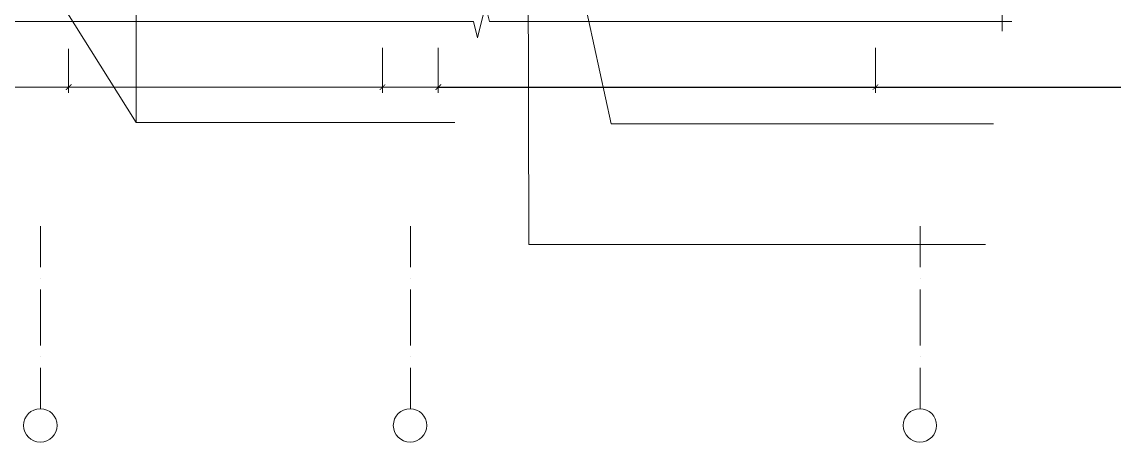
# Model space of a CAD drawing. Header units: millimetres. Extents: x -356862 to 418287, y 0 to 839748.
# Drawn here: x 387918 to 397891, y 767432 to 771271 of the extents above; entities that cross this region are included whole.
import ezdxf

# ---------------------------------------------------------------- set-up
doc = ezdxf.new("R2010")
doc.units = ezdxf.units.MM
doc.layers.add('0) строит. леса', color=20, linetype='Continuous', lineweight=30)
doc.layers.add('PDF _Геометрия', color=7, linetype='Continuous', true_color=0xbababa)
doc.layers.add('PDF _Сплошная заливка', color=7, linetype='Continuous', true_color=0xf50000)

msp = doc.modelspace()

# ---------------------------------------------------------------- linework, layer by layer
at = {"layer": '0) строит. леса'}
msp.add_lwpolyline([(391720.4309, 770674.6202), (408997.4226, 770674.6202)], dxfattribs=at)
at = {"layer": 'PDF _Геометрия', "color": 7, "lineweight": 5}
for points in [[(396868.6783, 777847.0944), (396868.6783, 777758.3315), (396868.6783, 774591.012), (396721.4618, 774552.0429), (397015.8948, 774478.4346), (396868.6783, 774441.6305), (396868.6783, 771274.3109), (396868.6783, 771185.548)], [(396957.4412, 771274.3109), (396868.6783, 771274.3109), (392188.0598, 771274.3109), (392151.2556, 771421.5274), (392077.6474, 771124.9295), (392040.8433, 771274.3109), (387360.2247, 771274.3109), (387271.4618, 771274.3109)]]:
    msp.add_lwpolyline(points, dxfattribs=at)
at = {"layer": 'PDF _Геометрия', "color": 251, "lineweight": 20, "true_color": 0x545454}
for points in [[(392569.0907, 773692.5584), (392575.5855, 773666.579), (393298.6783, 770339.0532), (393393.9361, 770339.0532), (396788.5752, 770339.0532)], [(388962.2866, 773270.3934), (388962.2866, 773244.414), (388962.2866, 770352.0429)], [(387165.3794, 773207.6099), (387180.534, 773185.9604), (388962.2866, 770352.0429), (389055.3794, 770352.0429), (391869.8123, 770352.0429)], [(392536.6165, 773110.1872), (392538.7814, 773084.2078), (392547.4412, 769237.0944), (392642.6989, 769237.0944), (396717.1319, 769237.0944)]]:
    msp.add_lwpolyline(points, dxfattribs=at)
at = {"layer": 'PDF _Геометрия', "color": 7, "lineweight": 18}
for points in [[(388345.2763, 771023.1769), (388345.2763, 770622.6614), (388345.2763, 770921.4243)], [(391209.5031, 770958.2285), (391209.5031, 770622.6614), (391209.5031, 771034.0017)], [(395710.4309, 771034.0017), (395710.4309, 770622.6614)], [(387782.3897, 770674.6202), (388397.235, 770674.6202)], [(388295.4824, 770674.6202), (391261.4618, 770674.6202)], [(391157.5443, 770674.6202), (391772.3897, 770674.6202)], [(391670.6371, 770674.6202), (395762.3897, 770674.6202)]]:
    msp.add_lwpolyline(points, dxfattribs=at)
msp.add_lwpolyline([(391720.4309, 770622.6614), (391720.4309, 771034.0017)], close=True, dxfattribs=at)
at = {"layer": 'PDF _Геометрия', "color": 7, "lineweight": 9}
for points in [[(388089.8123, 769031.4243), (388089.8123, 769405.9604)], [(391464.967, 769031.4243), (391464.967, 769405.9604)], [(396119.6062, 769031.4243), (396119.6062, 769405.9604)], [(388089.8123, 768929.6718), (388089.8123, 768929.6718)], [(391464.967, 768929.6718), (391464.967, 768929.6718)], [(396119.6062, 768929.6718), (396119.6062, 768929.6718)], [(388089.8123, 768314.8264), (388089.8123, 768827.9192)], [(391464.967, 768314.8264), (391464.967, 768827.9192)], [(396119.6062, 768314.8264), (396119.6062, 768827.9192)], [(388089.8123, 768213.0738), (388089.8123, 768213.0738)], [(391464.967, 768213.0738), (391464.967, 768213.0738)], [(396119.6062, 768213.0738), (396119.6062, 768213.0738)], [(388089.8123, 767736.7852), (388089.8123, 768111.3212)], [(391464.967, 767736.7852), (391464.967, 768111.3212)], [(396119.6062, 767736.7852), (396119.6062, 768111.3212)]]:
    msp.add_lwpolyline(points, dxfattribs=at)
at = {"layer": 'PDF _Геометрия', "color": 7, "lineweight": 20}
for centre in [(388087.0528, 767584.8611), (391462.3462, 767584.8611), (396117.1747, 767584.8611)]:
    msp.add_circle(centre, 152.6288, dxfattribs=at)
at = {"layer": 'PDF _Сплошная заливка', "color": 7, "transparency": 33554559}
for points in [[(388317.1319, 770650.8058), (388323.6268, 770646.4759), (388369.0907, 770702.7645)], [(388369.0907, 770702.7645), (388323.6268, 770646.4759), (388317.1319, 770650.8058)], [(388323.6268, 770646.4759), (388369.0907, 770702.7645), (388373.4206, 770696.2697)], [(388373.4206, 770696.2697), (388369.0907, 770702.7645), (388323.6268, 770646.4759)], [(391181.3587, 770650.8058), (391187.8536, 770646.4759), (391233.3175, 770702.7645)], [(391233.3175, 770702.7645), (391187.8536, 770646.4759), (391181.3587, 770650.8058)], [(391187.8536, 770646.4759), (391233.3175, 770702.7645), (391237.6474, 770696.2697)], [(391237.6474, 770696.2697), (391233.3175, 770702.7645), (391187.8536, 770646.4759)], [(391692.2866, 770650.8058), (391698.7814, 770646.4759), (391744.2453, 770702.7645)], [(391744.2453, 770702.7645), (391698.7814, 770646.4759), (391692.2866, 770650.8058)], [(391698.7814, 770646.4759), (391744.2453, 770702.7645), (391748.5752, 770696.2697)], [(391748.5752, 770696.2697), (391744.2453, 770702.7645), (391698.7814, 770646.4759)], [(395682.2866, 770650.8058), (395686.6165, 770646.4759), (395734.2453, 770702.7645)], [(395686.6165, 770646.4759), (395734.2453, 770702.7645), (395738.5752, 770696.2697)]]:
    msp.add_solid(points, dxfattribs=at)

doc.saveas('drawing.dxf')
